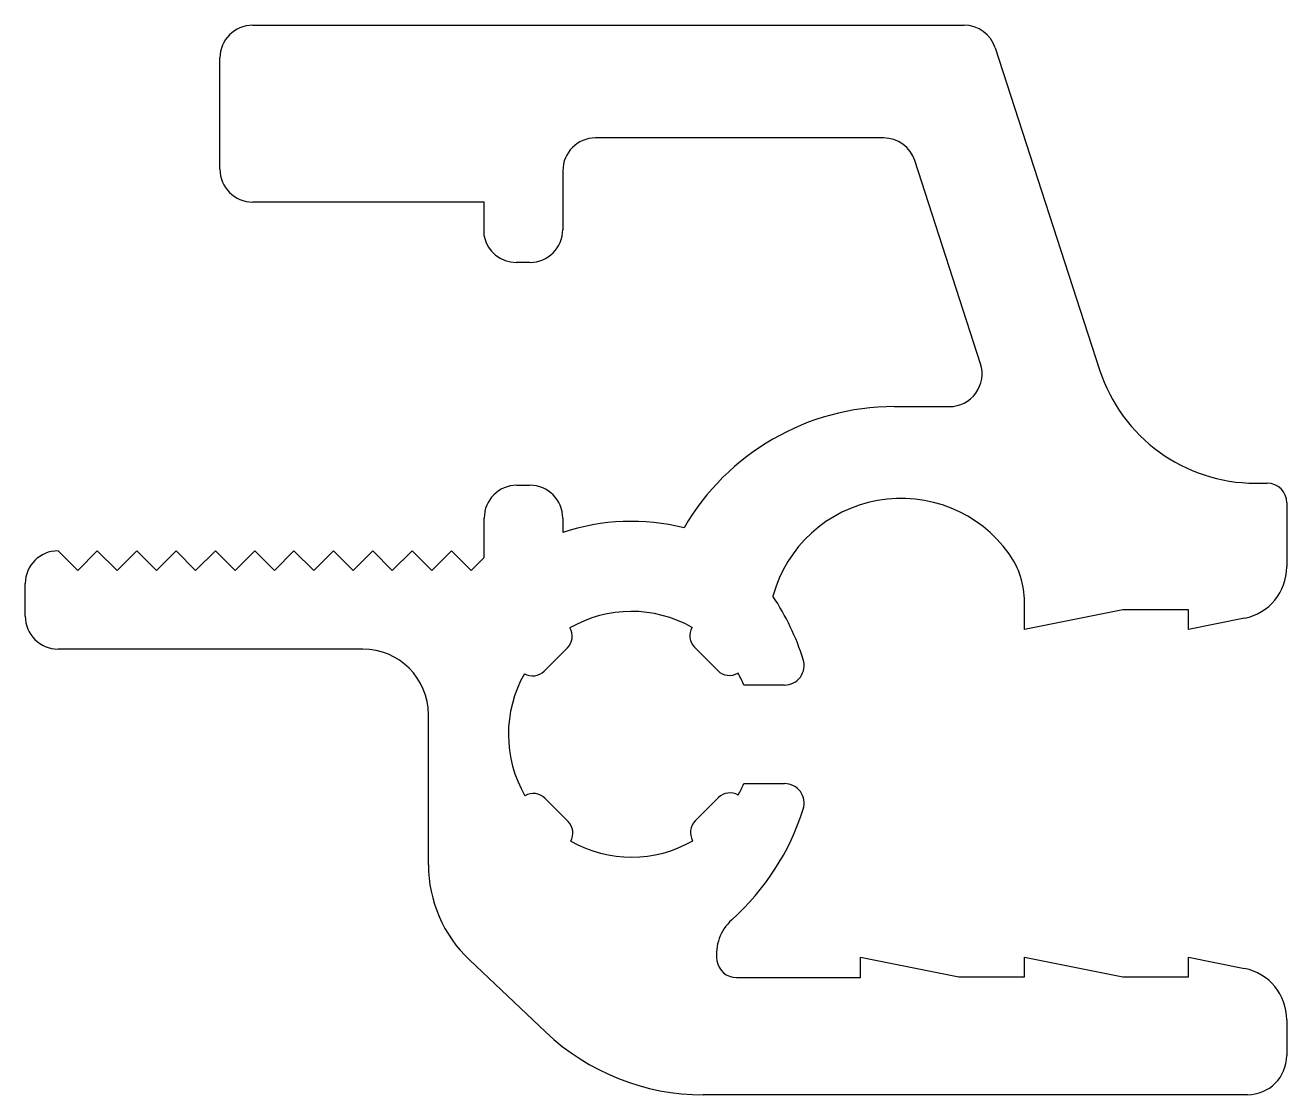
# Model space of a CAD drawing. Extents: x 67.9 to 87.1, y 24 to 40.3.
import ezdxf

# ---------------------------------------------------------------- set-up
doc = ezdxf.new("R2010")
doc.units = 0
doc.linetypes.add('CENTER', pattern=[2, 1.25, -0.25, 0.25, -0.25])
doc.layers.get('0').update_dxf_attribs({"linetype": 'CONTINUOUS'})
doc.layers.add('EKSEN', color=1, linetype='CENTER')

msp = doc.modelspace()

# ---------------------------------------------------------------- linework, layer by layer
at = {"color": 0, "linetype": 'BYBLOCK'}
for p, q in [((71.337, 40.31), (82.188, 40.31)), ((82.664, 39.964), (84.255, 35.052)), ((70.837, 38.112), (70.837, 39.81)), ((80.96, 38.59), (76.567, 38.59)), ((82.44, 35.144), (81.436, 38.244)), ((76.067, 38.09), (76.067, 37.19)), ((74.867, 37.612), (71.337, 37.612)), ((74.867, 37.09), (74.867, 37.612)), ((75.567, 36.69), (75.357, 36.69)), ((81.122, 34.49), (81.964, 34.49)), ((86.634, 33.322), (86.811, 33.322)), ((75.367, 33.29), (75.567, 33.29)), ((87.111, 33.022), (87.111, 32.046)), ((74.867, 32.19), (74.867, 32.79)), ((76.067, 32.79), (76.067, 32.568)), ((68.368, 32.29), (68.668, 31.99)), ((68.668, 31.99), (68.967, 32.29)), ((68.967, 32.29), (69.268, 31.99)), ((69.268, 31.99), (69.568, 32.29)), ((69.568, 32.29), (69.868, 31.99)), ((69.868, 31.99), (70.168, 32.29)), ((70.168, 32.29), (70.467, 31.99)), ((70.467, 31.99), (70.768, 32.29)), ((70.768, 32.29), (71.068, 31.99)), ((71.068, 31.99), (71.368, 32.29)), ((71.368, 32.29), (71.668, 31.99)), ((71.668, 31.99), (71.967, 32.29)), ((71.967, 32.29), (72.268, 31.99)), ((72.268, 31.99), (72.568, 32.29)), ((72.568, 32.29), (72.868, 31.99)), ((72.868, 31.99), (73.168, 32.29)), ((73.168, 32.29), (73.467, 31.99)), ((73.467, 31.99), (73.768, 32.29)), ((73.768, 32.29), (74.068, 31.99)), ((74.068, 31.99), (74.368, 32.29)), ((74.368, 32.29), (74.668, 31.99)), ((74.668, 31.99), (74.867, 32.19)), ((67.868, 31.292), (67.868, 31.79)), ((83.111, 31.09), (83.111, 31.512)), ((84.611, 31.39), (83.111, 31.09)), ((85.611, 31.39), (84.611, 31.39)), ((85.611, 31.09), (85.611, 31.39)), ((86.468, 31.262), (85.611, 31.09)), ((73.018, 30.791), (68.368, 30.792)), ((79.449, 30.241), (78.831, 30.241)), ((74.018, 27.5), (74.018, 29.79)), ((78.831, 28.739), (79.449, 28.739)), ((75.807, 24.947), (74.643, 26.047)), ((80.611, 26.09), (82.111, 25.79)), ((80.611, 25.78), (80.611, 26.09)), ((83.111, 26.09), (84.611, 25.79)), ((83.111, 25.79), (83.111, 26.09)), ((85.611, 26.09), (86.468, 25.919)), ((85.611, 25.79), (85.611, 26.09)), ((82.111, 25.79), (83.111, 25.79)), ((84.611, 25.79), (85.611, 25.79)), ((78.715, 25.78), (80.611, 25.78)), ((87.111, 25.135), (87.111, 24.59)), ((86.511, 23.99), (78.211, 23.99))]:
    msp.add_line(p, q, dxfattribs=at)
for centre, radius, start, end in [((71.338, 39.81), 0.5, 90.0311, 179.9689), ((82.188, 39.81), 0.5, 17.9692, 89.9887), ((76.568, 38.09), 0.5, 90.0311, 179.9689), ((80.96, 38.09), 0.5, 17.9525, 89.9968), ((71.338, 38.112), 0.5, 180.0312, 269.9688), ((75.567, 37.191), 0.5, 270.0312, 359.9688), ((75.357, 37.191), 0.5, 191.554, 269.983), ((81.964, 34.991), 0.5, 270.0176, 17.9317), ((86.634, 35.822), 2.5, 197.953, 269.9968), ((81.122, 30.79), 3.7, 90.0013, 150.014), ((86.811, 33.022), 0.3, 0.0075, 89.9925), ((75.368, 32.79), 0.5, 90.0311, 179.9689), ((75.567, 32.79), 0.5, 0.0312, 89.9688), ((81.228, 31.063), 2.028, 35.6588, 164.6959), ((77.114, 29.467), 3.273, 75.8005, 108.6505), ((68.368, 31.79), 0.5, 90.0441, 179.9476), ((81.843, 31.508), 1.268, 0.1414, 35.4985), ((86.31, 32.046), 0.8, 281.3272, 359.9952), ((76.105, 29.488), 3.806, 17.4894, 33.6707), ((68.368, 31.292), 0.5, 180.0548, 269.9452), ((73.017, 29.79), 1.001, 0.0074, 89.9452), ((79.449, 30.542), 0.3, 270.0173, 17.4592), ((79.449, 28.439), 0.3, 342.5411, 89.9827), ((76.091, 29.503), 3.822, 311.9016, 342.432), ((76.018, 27.501), 2, 180.0004, 226.6029), ((79.111, 26.136), 0.7, 131.8131, 188.029), ((78.715, 26.08), 0.3, 188.0358, 269.9941), ((86.31, 25.134), 0.8, 0.0173, 78.6728), ((78.211, 27.49), 3.5, 226.6036, 269.9997), ((86.51, 24.591), 0.6, 270.0311, 359.9689)]:
    msp.add_arc(centre, radius, start, end, dxfattribs=at)
at = {"layer": 'EKSEN', "color": 0, "linetype": 'BYBLOCK'}
for p, q in [((75.784, 30.454), (76.138, 30.809)), ((78.078, 30.818), (78.433, 30.464)), ((76.148, 28.16), (75.793, 28.515)), ((78.442, 28.524), (78.088, 28.17))]:
    msp.add_line(p, q, dxfattribs=at)
for centre, radius, start, end in [((77.113, 29.491), 1.875, 60.4009, 120.0024), ((75.962, 30.985), 0.25, 314.9983, 31.1464), ((78.255, 30.995), 0.25, 149.6316, 224.9983), ((77.113, 29.491), 1.875, 150.4817, 210.0178), ((75.607, 30.631), 0.25, 239.8423, 314.9983), ((78.609, 30.64), 0.25, 224.9983, 301.0218), ((77.113, 29.491), 1.875, 23.5938, 29.9499), ((77.113, 29.491), 1.875, 330.3735, 336.3624), ((75.617, 28.338), 0.25, 44.9983, 120.5193), ((78.619, 28.347), 0.25, 60.2354, 134.9983), ((75.971, 27.983), 0.25, 330.456, 44.9983), ((78.264, 27.993), 0.25, 134.9983, 210.3949), ((77.113, 29.491), 1.875, 240.4822, 299.934)]:
    msp.add_arc(centre, radius, start, end, dxfattribs=at)

doc.saveas('drawing.dxf')
